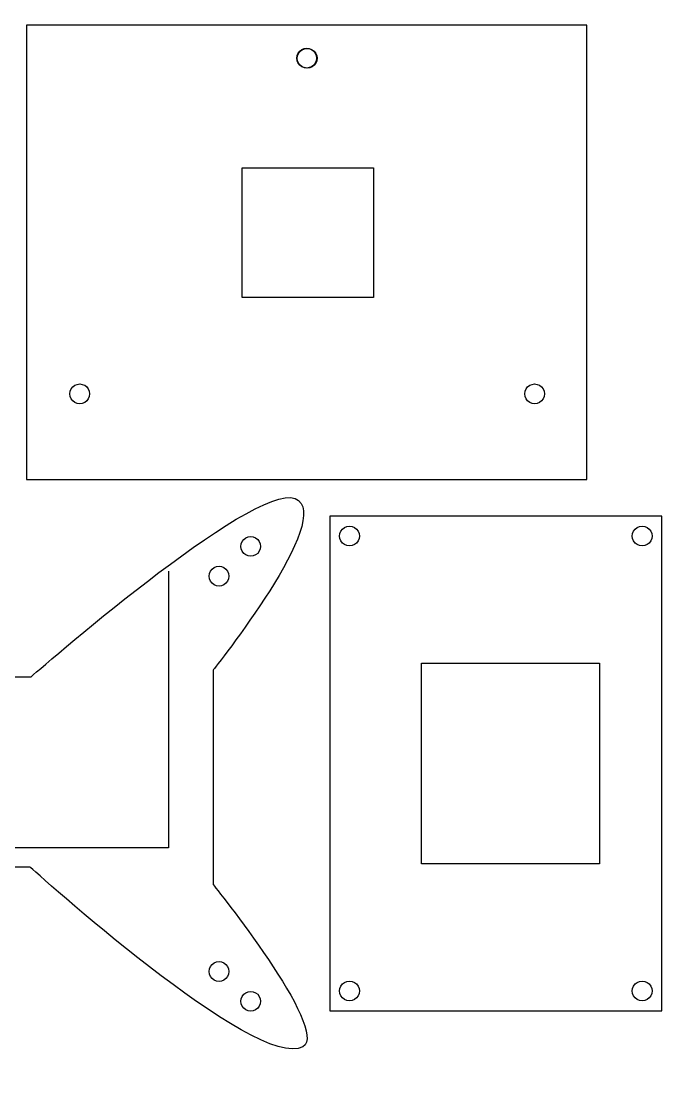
# Model space of a CAD drawing. Extents: x 0.3 to 57.7, y 35.9 to 130.4.
# Drawn here: x 30.31 to 57.74, y 35.86 to 80.88 of the extents above; entities that cross this region are included whole.
import ezdxf

# ---------------------------------------------------------------- set-up
doc = ezdxf.new("R2010")
doc.units = 0
doc.layers.get('0').update_dxf_attribs({"linetype": 'CONTINUOUS'})

msp = doc.modelspace()

# ---------------------------------------------------------------- linework, layer by layer
at = {"color": 7}
for p, q in [((54.529076, 80.708515), (30.540188, 80.708515)), ((30.540188, 80.708515), (30.540188, 79.438515)), ((54.529076, 79.438515), (54.529076, 80.708515)), ((42.322965, 79.664013), (42.425065, 79.706313)), ((42.343594, 79.656305), (42.445694, 79.698593)), ((42.425065, 79.706313), (42.534632, 79.720737)), ((42.445694, 79.698593), (42.555261, 79.71302)), ((42.534632, 79.720737), (42.644199, 79.706315)), ((42.555261, 79.71302), (42.664828, 79.698599)), ((42.644199, 79.706313), (42.746299, 79.664013)), ((42.664828, 79.698593), (42.766928, 79.656305)), ((30.540188, 79.438515), (30.540188, 61.263398)), ((42.111299, 79.297404), (42.125723, 79.406968)), ((42.125724, 79.187834), (42.111299, 79.297404)), ((42.125724, 79.406968), (42.168015, 79.50907)), ((42.131928, 79.289687), (42.146352, 79.399254)), ((42.146353, 79.18012), (42.131928, 79.289687)), ((42.146353, 79.399254), (42.188643, 79.501354)), ((42.168015, 79.50907), (42.23529, 79.59674)), ((42.188643, 79.501354), (42.255919, 79.589026)), ((42.23529, 79.59674), (42.322965, 79.664013)), ((42.255919, 79.589026), (42.343594, 79.656305)), ((42.746299, 79.664013), (42.833974, 79.59674)), ((42.766928, 79.656305), (42.854603, 79.589026)), ((42.833974, 79.59674), (42.901249, 79.50907)), ((42.854603, 79.589026), (42.921878, 79.501354)), ((42.901249, 79.50907), (42.94354, 79.406968)), ((42.921878, 79.501354), (42.964169, 79.399254)), ((42.94354, 79.406968), (42.957965, 79.297404)), ((42.957965, 79.297404), (42.943541, 79.187834)), ((42.964169, 79.399254), (42.978594, 79.289687)), ((42.978594, 79.289687), (42.96417, 79.18012)), ((54.529076, 61.263398), (54.529076, 79.438515)), ((42.168015, 79.085737), (42.125724, 79.187834)), ((42.188643, 79.07802), (42.146353, 79.18012)), ((42.23529, 78.998059), (42.168015, 79.085737)), ((42.255919, 78.990348), (42.188643, 79.07802)), ((42.322965, 78.930786), (42.23529, 78.998059)), ((42.343594, 78.923069), (42.255919, 78.990348)), ((42.425065, 78.888489), (42.322965, 78.930786)), ((42.445694, 78.880781), (42.343594, 78.923069)), ((42.534632, 78.87407), (42.425065, 78.888492)), ((42.555261, 78.866354), (42.445694, 78.880775)), ((42.644199, 78.888489), (42.534632, 78.87407)), ((42.664828, 78.880781), (42.555261, 78.866354)), ((42.746299, 78.930786), (42.644199, 78.888489)), ((42.766928, 78.923069), (42.664828, 78.880781)), ((42.833974, 78.998059), (42.746299, 78.930786)), ((42.854603, 78.990348), (42.766928, 78.923069)), ((42.901249, 79.085737), (42.833974, 78.998059)), ((42.921878, 79.07802), (42.854603, 78.990348)), ((42.94354, 79.187834), (42.901249, 79.085737)), ((42.964169, 79.18012), (42.921878, 79.07802)), ((39.774349, 69.048237), (39.774349, 74.607231)), ((39.774349, 74.60723), (45.391668, 74.60723)), ((45.391668, 74.60723), (45.391668, 69.048236)), ((45.391668, 69.048237), (39.774349, 69.048237)), ((30.540188, 61.263398), (36.184632, 61.263398)), ((36.184632, 61.263398), (42.534632, 61.263398)), ((42.534632, 61.263398), (48.884632, 61.263398)), ((48.884632, 61.263398), (54.529076, 61.263398)), ((43.519283, 59.686421), (43.519283, 38.519756)), ((57.743285, 59.686421), (43.519283, 59.686421)), ((57.743285, 38.519756), (57.743285, 59.686421)), ((43.957044, 58.949321), (43.999332, 59.051421)), ((43.999332, 59.051421), (44.066606, 59.139096)), ((44.066606, 59.139096), (44.154284, 59.206372)), ((44.154284, 59.206372), (44.256389, 59.248663)), ((44.256389, 59.248663), (44.36595, 59.263087)), ((44.36595, 59.263087), (44.475523, 59.248663)), ((44.475523, 59.248663), (44.577617, 59.206372)), ((44.577617, 59.206372), (44.665295, 59.139096)), ((44.665295, 59.139096), (44.732571, 59.051421)), ((44.732571, 59.051421), (44.774859, 58.949321)), ((56.487709, 58.949321), (56.530009, 59.051421)), ((56.530009, 59.051421), (56.597282, 59.139096)), ((56.597282, 59.139096), (56.684951, 59.206372)), ((56.684951, 59.206372), (56.787054, 59.248663)), ((56.787054, 59.248663), (56.896618, 59.263087)), ((56.896618, 59.263087), (57.006188, 59.248663)), ((57.006188, 59.248663), (57.108285, 59.206372)), ((57.108285, 59.206372), (57.195963, 59.139096)), ((57.195963, 59.139096), (57.263236, 59.051421)), ((57.263236, 59.051421), (57.305533, 58.949321)), ((43.942617, 58.839754), (43.957038, 58.949321)), ((43.957044, 58.730188), (43.942617, 58.839754)), ((43.999332, 58.628088), (43.957044, 58.730188)), ((44.066606, 58.540412), (43.999332, 58.628088)), ((44.154284, 58.473137), (44.066606, 58.540412)), ((44.665295, 58.540412), (44.577617, 58.473137)), ((44.732571, 58.628088), (44.665295, 58.540412)), ((44.774859, 58.730188), (44.732571, 58.628088)), ((44.774859, 58.949321), (44.789284, 58.839754)), ((44.789284, 58.839754), (44.774862, 58.730188)), ((56.473285, 58.839754), (56.487706, 58.949321)), ((56.487709, 58.730188), (56.473285, 58.839754)), ((56.530009, 58.628088), (56.487709, 58.730188)), ((56.597282, 58.540412), (56.530009, 58.628088)), ((56.684951, 58.473137), (56.597282, 58.540412)), ((57.195963, 58.540412), (57.108285, 58.473137)), ((57.263236, 58.628088), (57.195963, 58.540412)), ((57.305533, 58.730188), (57.263236, 58.628088)), ((57.319952, 58.839754), (57.30553, 58.730188)), ((57.305533, 58.949321), (57.319952, 58.839754)), ((44.256389, 58.430846), (44.154284, 58.473137)), ((44.36595, 58.416421), (44.256389, 58.430845)), ((44.475523, 58.430846), (44.36595, 58.416421)), ((44.577617, 58.473137), (44.475523, 58.430846)), ((56.787054, 58.430846), (56.684951, 58.473137)), ((56.896618, 58.416421), (56.787054, 58.430845)), ((57.006188, 58.430846), (56.896618, 58.416421)), ((57.108285, 58.473137), (57.006188, 58.430846)), ((36.611204, 57.33656), (36.619025, 52.079701)), ((47.442173, 44.81331), (47.442173, 53.392866)), ((47.442173, 53.392866), (55.062174, 53.392866)), ((55.062174, 53.392866), (55.062174, 44.81331)), ((29.994567, 52.814756), (30.733207, 52.814756)), ((38.525288, 53.102037), (38.525288, 43.927694)), ((36.619024, 52.079701), (36.619024, 47.401064)), ((36.619024, 47.401064), (36.619024, 45.494259)), ((36.619024, 45.494259), (29.920656, 45.494259)), ((30.696878, 44.664858), (29.255927, 44.664858)), ((55.062174, 44.81331), (47.442173, 44.81331)), ((43.999332, 39.578089), (44.066606, 39.665764)), ((44.066606, 39.665764), (44.154284, 39.733041)), ((44.154284, 39.733041), (44.256389, 39.775331)), ((44.256389, 39.775331), (44.36595, 39.789755)), ((44.36595, 39.789755), (44.475523, 39.775331)), ((44.475523, 39.775331), (44.577617, 39.733041)), ((44.577617, 39.733041), (44.665295, 39.665764)), ((44.665295, 39.665764), (44.732571, 39.578089)), ((56.530009, 39.578089), (56.597282, 39.665764)), ((56.597282, 39.665764), (56.684951, 39.733041)), ((56.684951, 39.733041), (56.787054, 39.775331)), ((56.787054, 39.775331), (56.896618, 39.789755)), ((56.896618, 39.789755), (57.006188, 39.775331)), ((57.006188, 39.775331), (57.108285, 39.733041)), ((57.108285, 39.733041), (57.195963, 39.665764)), ((57.195963, 39.665764), (57.263236, 39.578089)), ((43.942617, 39.366422), (43.957038, 39.475989)), ((43.957044, 39.256855), (43.942617, 39.366422)), ((43.957044, 39.475989), (43.999332, 39.578089)), ((43.999332, 39.154756), (43.957044, 39.256855)), ((44.732571, 39.578089), (44.774859, 39.475989)), ((44.774859, 39.256855), (44.732571, 39.154756)), ((44.774859, 39.475989), (44.789284, 39.366422)), ((44.789284, 39.366422), (44.774862, 39.256855)), ((56.473285, 39.366422), (56.487706, 39.475989)), ((56.487709, 39.256855), (56.473285, 39.366422)), ((56.487709, 39.475989), (56.530009, 39.578089)), ((56.530009, 39.154756), (56.487709, 39.256855)), ((57.263236, 39.578089), (57.305533, 39.475989)), ((57.305533, 39.256855), (57.263236, 39.154756)), ((57.319952, 39.366422), (57.30553, 39.256855)), ((57.305533, 39.475989), (57.319952, 39.366422)), ((44.066606, 39.06708), (43.999332, 39.154756)), ((44.154284, 38.999804), (44.066606, 39.06708)), ((44.256389, 38.957513), (44.154284, 38.999804)), ((44.36595, 38.943089), (44.256389, 38.957513)), ((44.475523, 38.957513), (44.36595, 38.943089)), ((44.577617, 38.999804), (44.475523, 38.957513)), ((44.665295, 39.06708), (44.577617, 38.999804)), ((44.732571, 39.154756), (44.665295, 39.06708)), ((56.597282, 39.06708), (56.530009, 39.154756)), ((56.684951, 38.999804), (56.597282, 39.06708)), ((56.787054, 38.957513), (56.684951, 38.999804)), ((56.896618, 38.943089), (56.787054, 38.957513)), ((57.006188, 38.957513), (56.896618, 38.943089)), ((57.108285, 38.999804), (57.006188, 38.957513)), ((57.195963, 39.06708), (57.108285, 38.999804)), ((57.263236, 39.154756), (57.195963, 39.06708)), ((43.519283, 38.519756), (57.743285, 38.519756))]:
    msp.add_line(p, q, dxfattribs=at)
at = {"color": 5}
for p, q in [((32.519253, 65.223918), (32.606928, 65.291191)), ((32.606928, 65.291191), (32.709027, 65.333485)), ((32.709027, 65.333485), (32.818594, 65.347912)), ((32.818594, 65.347912), (32.928161, 65.333491)), ((32.928161, 65.333485), (33.030261, 65.291191)), ((33.030261, 65.291191), (33.117936, 65.223918)), ((51.992585, 65.223918), (52.080261, 65.291191)), ((52.080261, 65.291191), (52.182361, 65.333485)), ((52.182361, 65.333485), (52.291928, 65.347912)), ((52.291928, 65.347912), (52.401494, 65.333491)), ((52.401494, 65.333485), (52.503594, 65.291191)), ((52.503594, 65.291191), (52.59127, 65.223918)), ((32.395261, 64.924579), (32.409685, 65.034146)), ((32.409685, 64.815012), (32.395261, 64.924579)), ((32.409685, 65.034146), (32.451977, 65.136245)), ((32.451977, 65.136245), (32.519253, 65.223918)), ((33.117936, 65.223918), (33.185212, 65.136245)), ((33.185212, 65.136245), (33.227503, 65.034146)), ((33.227503, 65.034146), (33.241928, 64.924579)), ((33.241928, 64.924579), (33.227503, 64.815012)), ((51.868594, 64.924579), (51.883019, 65.034146)), ((51.883018, 64.815012), (51.868594, 64.924579)), ((51.883018, 65.034146), (51.925309, 65.136245)), ((51.925309, 65.136245), (51.992585, 65.223918)), ((52.59127, 65.223918), (52.658546, 65.136245)), ((52.658546, 65.136245), (52.700837, 65.034146)), ((52.715261, 64.924579), (52.700836, 64.815012)), ((52.700837, 65.034146), (52.715261, 64.924579)), ((32.451977, 64.712912), (32.409685, 64.815012)), ((32.519253, 64.625234), (32.451977, 64.712912)), ((32.606928, 64.557958), (32.519253, 64.625234)), ((32.709027, 64.515667), (32.606928, 64.557958)), ((32.818594, 64.501245), (32.709027, 64.515667)), ((32.928161, 64.515667), (32.818594, 64.501245)), ((33.030261, 64.557958), (32.928161, 64.515667)), ((33.117936, 64.625234), (33.030261, 64.557958)), ((33.185212, 64.712912), (33.117936, 64.625234)), ((33.227503, 64.815012), (33.185212, 64.712912)), ((51.925309, 64.712912), (51.883018, 64.815012)), ((51.992585, 64.625234), (51.925309, 64.712912)), ((52.080261, 64.557958), (51.992585, 64.625234)), ((52.182361, 64.515667), (52.080261, 64.557958)), ((52.291928, 64.501245), (52.182361, 64.515667)), ((52.401494, 64.515667), (52.291928, 64.501245)), ((52.503594, 64.557958), (52.401494, 64.515667)), ((52.59127, 64.625234), (52.503594, 64.557958)), ((52.658546, 64.712912), (52.59127, 64.625234)), ((52.700837, 64.815012), (52.658546, 64.712912)), ((39.729056, 58.507656), (39.77135, 58.609756)), ((39.77135, 58.609756), (39.838623, 58.697431)), ((39.838623, 58.697431), (39.926295, 58.764708)), ((39.926295, 58.764708), (40.028395, 58.806998)), ((40.028395, 58.806998), (40.137962, 58.821423)), ((40.137962, 58.821423), (40.247529, 58.806998)), ((40.247529, 58.806998), (40.349629, 58.764708)), ((40.349629, 58.764708), (40.437307, 58.697431)), ((40.437307, 58.697431), (40.504583, 58.609756)), ((40.504583, 58.609756), (40.546874, 58.507656)), ((39.714629, 58.398089), (39.72905, 58.507656)), ((39.729056, 58.288522), (39.714629, 58.398089)), ((39.77135, 58.186423), (39.729056, 58.288522)), ((39.838623, 58.098747), (39.77135, 58.186423)), ((39.926295, 58.031471), (39.838623, 58.098747)), ((40.437307, 58.098747), (40.349629, 58.031471)), ((40.504583, 58.186423), (40.437307, 58.098747)), ((40.546874, 58.288522), (40.504583, 58.186423)), ((40.546874, 58.507656), (40.561295, 58.398089)), ((40.561295, 58.398089), (40.546874, 58.288522)), ((40.028395, 57.98918), (39.926295, 58.031471)), ((40.137962, 57.974756), (40.028395, 57.98918)), ((40.247529, 57.98918), (40.137962, 57.974756)), ((40.349629, 58.031471), (40.247529, 57.98918)), ((38.357023, 57.12361), (38.371445, 57.233176)), ((38.37145, 57.233176), (38.413744, 57.335276)), ((38.413744, 57.335276), (38.481017, 57.422952)), ((38.481017, 57.422952), (38.56869, 57.490228)), ((38.56869, 57.490228), (38.670789, 57.532519)), ((38.670789, 57.532519), (38.780356, 57.546943)), ((38.780356, 57.546943), (38.889924, 57.532519)), ((38.889924, 57.532519), (38.992023, 57.490228)), ((38.992023, 57.490228), (39.079701, 57.422952)), ((39.079701, 57.422952), (39.146977, 57.335276)), ((39.146977, 57.335276), (39.189268, 57.233176)), ((39.189268, 57.233176), (39.20369, 57.12361)), ((38.37145, 57.014043), (38.357029, 57.12361)), ((38.413744, 56.911943), (38.37145, 57.014043)), ((38.481017, 56.824268), (38.413744, 56.911943)), ((38.56869, 56.756991), (38.481017, 56.824268)), ((38.670789, 56.7147), (38.56869, 56.756991)), ((38.992023, 56.756991), (38.889924, 56.7147)), ((39.079701, 56.824268), (38.992023, 56.756991)), ((39.146977, 56.911943), (39.079701, 56.824268)), ((39.189268, 57.014043), (39.146977, 56.911943)), ((39.20369, 57.12361), (39.189268, 57.014043)), ((38.780356, 56.700276), (38.670789, 56.714701)), ((38.889924, 56.7147), (38.780356, 56.700276)), ((38.481017, 40.498388), (38.56869, 40.565664)), ((38.56869, 40.565664), (38.670789, 40.607955)), ((38.670789, 40.607955), (38.780356, 40.622379)), ((38.780356, 40.62238), (38.889924, 40.607955)), ((38.889924, 40.607955), (38.992023, 40.565664)), ((38.992023, 40.565664), (39.079701, 40.498388)), ((38.357023, 40.199046), (38.371445, 40.308613)), ((38.37145, 40.089479), (38.357029, 40.199046)), ((38.37145, 40.308613), (38.413744, 40.410713)), ((38.413744, 39.98738), (38.37145, 40.089479)), ((38.413744, 40.410713), (38.481017, 40.498388)), ((39.079701, 40.498388), (39.146977, 40.410713)), ((39.146977, 40.410713), (39.189268, 40.308613)), ((39.189268, 40.089479), (39.146977, 39.98738)), ((39.189268, 40.308613), (39.20369, 40.199046)), ((39.20369, 40.199046), (39.189268, 40.089479)), ((38.481017, 39.899705), (38.413744, 39.98738)), ((38.56869, 39.832429), (38.481017, 39.899705)), ((38.670789, 39.790138), (38.56869, 39.832429)), ((38.780356, 39.775713), (38.670789, 39.790137)), ((38.889924, 39.790138), (38.780356, 39.775713)), ((38.992023, 39.832429), (38.889924, 39.790138)), ((39.079701, 39.899705), (38.992023, 39.832429)), ((39.146977, 39.98738), (39.079701, 39.899705)), ((39.77135, 39.136424), (39.838623, 39.224099)), ((39.838623, 39.224099), (39.926295, 39.291375)), ((39.926295, 39.291375), (40.028395, 39.333666)), ((40.028395, 39.333666), (40.137962, 39.348091)), ((40.137962, 39.348091), (40.247529, 39.333666)), ((40.247529, 39.333666), (40.349629, 39.291375)), ((40.349629, 39.291375), (40.437307, 39.224099)), ((40.437307, 39.224099), (40.504583, 39.136424)), ((39.714629, 38.924757), (39.72905, 39.034324)), ((39.729056, 38.81519), (39.714629, 38.924757)), ((39.729056, 39.034324), (39.77135, 39.136424)), ((39.77135, 38.713091), (39.729056, 38.81519)), ((40.504583, 39.136424), (40.546874, 39.034324)), ((40.546874, 38.81519), (40.504583, 38.713091)), ((40.546874, 39.034324), (40.561295, 38.924757)), ((40.561295, 38.924757), (40.546874, 38.81519)), ((39.838623, 38.625416), (39.77135, 38.713091)), ((39.926295, 38.55814), (39.838623, 38.625416)), ((40.028395, 38.515849), (39.926295, 38.55814)), ((40.137962, 38.501424), (40.028395, 38.515848)), ((40.247529, 38.515849), (40.137962, 38.501424)), ((40.349629, 38.55814), (40.247529, 38.515849)), ((40.437307, 38.625416), (40.349629, 38.55814)), ((40.504583, 38.713091), (40.437307, 38.625416))]:
    msp.add_line(p, q, dxfattribs=at)
at = {"color": 7}
for points in [[(38.327693, 85.332231), (38.327693, 85.332231), (32.068935, 80.297102), (31.382837, 81.487033)], [(54.841515, 81.821344), (54.115745, 80.035183), (47.502037, 85.332231), (47.502037, 85.332231)], [(30.733207, 52.814756), (30.733207, 52.814756), (40.255174, 61.165185), (42.036174, 60.441515)], [(42.036174, 60.441515), (43.822336, 59.715745), (38.525288, 53.102037), (38.525288, 53.102037)], [(42.370486, 36.982839), (40.418493, 35.857343), (30.696878, 44.664858), (30.696878, 44.664858)], [(38.525288, 43.927694), (38.525288, 43.927694), (43.560417, 37.668937), (42.370486, 36.982839)]]:
    msp.add_open_spline(points, degree=3, dxfattribs=at)

doc.saveas('drawing.dxf')
